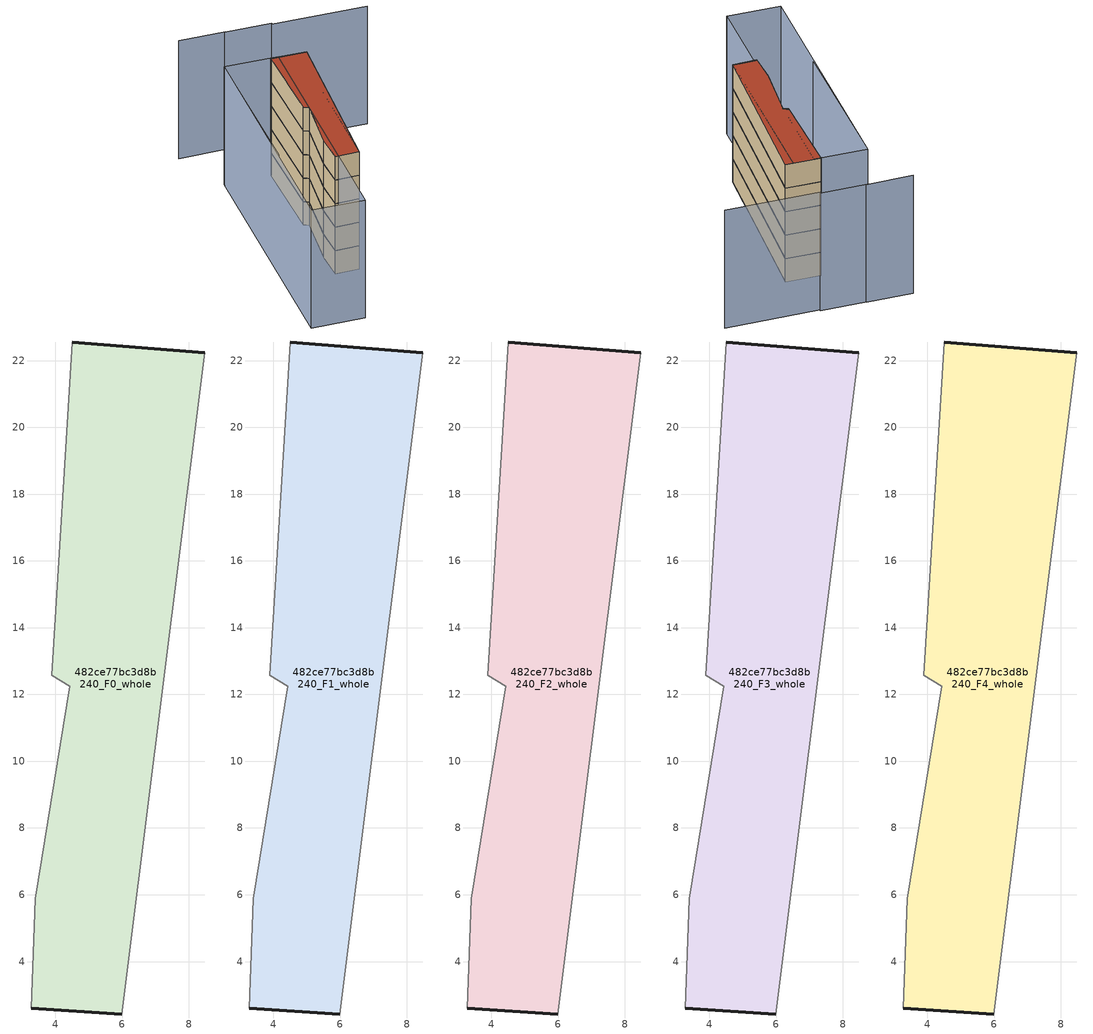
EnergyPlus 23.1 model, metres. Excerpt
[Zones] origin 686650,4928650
482ce77bc3d8b240_F0_whole
 floor ground (EU_floor_Construction): 5.99,2.43 8.48,22.24 4.5,22.56 3.89,12.57 4.44,12.25 3.4,5.88 3.27,2.6 z0
 wall outside (EU_wall_Construction): 4.5,22.56 8.48,22.24 / 5.99,2.43 3.27,2.6 z0:3
 wall adiabatic (EU_wall_Construction): 8.48,22.24 5.99,2.43 / 3.27,2.6 3.4,5.88 4.44,12.25 3.89,12.57 4.5,22.56 z0:3
482ce77bc3d8b240_F1_whole
 floor to 482ce77bc3d8b240_F0_whole (EU_floor_Construction): 5.99,2.43 8.48,22.24 4.5,22.56 3.89,12.57 4.44,12.25 3.4,5.88 3.27,2.6 z3
 wall outside (EU_wall_Construction): 4.5,22.56 8.48,22.24 / 5.99,2.43 3.27,2.6 z3:6
 wall adiabatic (EU_wall_Construction): 8.48,22.24 5.99,2.43 / 3.27,2.6 3.4,5.88 4.44,12.25 3.89,12.57 4.5,22.56 z3:6
482ce77bc3d8b240_F2_whole
 floor to 482ce77bc3d8b240_F1_whole (EU_floor_Construction): 5.99,2.43 8.48,22.24 4.5,22.56 3.89,12.57 4.44,12.25 3.4,5.88 3.27,2.6 z6
 wall outside (EU_wall_Construction): 4.5,22.56 8.48,22.24 / 5.99,2.43 3.27,2.6 z6:9
 wall adiabatic (EU_wall_Construction): 8.48,22.24 5.99,2.43 / 3.27,2.6 3.4,5.88 4.44,12.25 3.89,12.57 4.5,22.56 z6:9
482ce77bc3d8b240_F3_whole
 floor to 482ce77bc3d8b240_F2_whole (EU_floor_Construction): 5.99,2.43 8.48,22.24 4.5,22.56 3.89,12.57 4.44,12.25 3.4,5.88 3.27,2.6 z9
 wall outside (EU_wall_Construction): 4.5,22.56 8.48,22.24 / 5.99,2.43 3.27,2.6 z9:12
 wall adiabatic (EU_wall_Construction): 8.48,22.24 5.99,2.43 / 3.27,2.6 3.4,5.88 4.44,12.25 3.89,12.57 4.5,22.56 z9:12
482ce77bc3d8b240_F4_whole
 floor to 482ce77bc3d8b240_F3_whole (EU_floor_Construction): 5.99,2.43 8.48,22.24 4.5,22.56 3.89,12.57 4.44,12.25 3.4,5.88 3.27,2.6 z12
 wall outside (EU_wall_Construction): 4.5,22.56 8.48,22.24 / 5.99,2.43 3.27,2.6 z12:15
 wall adiabatic (EU_wall_Construction): 8.48,22.24 5.99,2.43 / 3.27,2.6 3.4,5.88 4.44,12.25 3.89,12.57 4.5,22.56 z12:15
 roof outside (EU_roof_Construction): 8.48,22.24 5.99,2.43 3.27,2.6 3.4,5.88 4.44,12.25 3.89,12.57 4.5,22.56 z15
shading: 5.99,2.43 7.62,22.31 / -0.69,22.97 -2.08,5.29 / 7.23,28.66 1.98,29.07 / 2.15,29.13 -3.18,29.51 / 17.88,27.67 7.17,28.49 / -3.13,-5.85 -0.69,23 / -0.69,23 5.3,22.49 / 5.3,22.49 2.87,-6.35 / 2.87,-6.35 -3.13,-5.85 z0:15
[Building]
EU S2 Campaign: North Axis=0; Terrain=City; Solar Distribution=FullExterior
[Site:Location]
Bologna: Latitude=44.5; Longitude=11.25; Time Zone=1; Elevation=37
[SizingPeriod:WeatherFileDays]
AnnualSizingPeriod: Begin Month=1; Begin Day of Month=1; End Month=12; End Day of Month=31; Day of Week for Start Day=Monday; Use Weather File Daylight Saving Period=No; Use Weather File Rain and Snow Indicators=No
[MATERIAL]
EU_InternalMass_Material: Roughness=MediumRough; Thickness=0.1; Conductivity=1; Density=1800; Specific Heat=900; Thermal Absorptance=0.9; Solar Absorptance=0.7; Visible Absorptance=0.7
[MATERIAL:NOMASS] Roughness=MediumRough; Thermal Absorptance=0.9; Solar Absorptance=0.7; Visible Absorptance=0.7
Name | Thermal Resistance
EU_wall_NoMass | 0.905828
EU_roof_NoMass | 0.37593
EU_floor_NoMass | 0.67114
[CONSTRUCTION]
EU_wall_Construction: EU_wall_NoMass
EU_roof_Construction: EU_roof_NoMass
EU_floor_Construction: EU_floor_NoMass
EU_InternalMass_Construction: EU_InternalMass_Material
[ZONE] Type=1; Multiplier=1; Ceiling Height=autocalculate; Floor Area=autocalculate; Part of Total Floor Area=Yes
Name | Volume
482ce77bc3d8b240_F0_whole | 196.228
482ce77bc3d8b240_F1_whole; 482ce77bc3d8b240_F2_whole; 482ce77bc3d8b240_F3_whole; 482ce77bc3d8b240_F4_whole | 196.229
[INTERNALMASS] Construction=EU_InternalMass_Construction; Surface Area=65.4096
Name | Zone or ZoneList
482ce77bc3d8b240_F0_whole_EU_InternalMass | 482ce77bc3d8b240_F0_whole
482ce77bc3d8b240_F1_whole_EU_InternalMass | 482ce77bc3d8b240_F1_whole
482ce77bc3d8b240_F2_whole_EU_InternalMass | 482ce77bc3d8b240_F2_whole
482ce77bc3d8b240_F3_whole_EU_InternalMass | 482ce77bc3d8b240_F3_whole
482ce77bc3d8b240_F4_whole_EU_InternalMass | 482ce77bc3d8b240_F4_whole
[OTHEREQUIPMENT] Fuel Type=Electricity; Design Level Calculation Method=Watts/Area; Power per Zone Floor Area=1; Fraction Latent=0; Fraction Radiant=0; Fraction Lost=0; Carbon Dioxide Generation Rate=0; EndUse Subcategory=EU_Step8_InternalGains
Name | Zone or ZoneList or Space or SpaceList | Schedule
EU_Step8_InternalGain_482ce77bc3d8b240_F0_whole_f000 | 482ce77bc3d8b240_F0_whole | EU_Step8_GainSchedule_482ce77bc3d8b240_F0_whole_f000
EU_Step8_InternalGain_482ce77bc3d8b240_F1_whole_f000 | 482ce77bc3d8b240_F1_whole | EU_Step8_GainSchedule_482ce77bc3d8b240_F1_whole_f000
EU_Step8_InternalGain_482ce77bc3d8b240_F2_whole_f000 | 482ce77bc3d8b240_F2_whole | EU_Step8_GainSchedule_482ce77bc3d8b240_F2_whole_f000
EU_Step8_InternalGain_482ce77bc3d8b240_F3_whole_f000 | 482ce77bc3d8b240_F3_whole | EU_Step8_GainSchedule_482ce77bc3d8b240_F3_whole_f000
EU_Step8_InternalGain_482ce77bc3d8b240_F4_whole_f000 | 482ce77bc3d8b240_F4_whole | EU_Step8_GainSchedule_482ce77bc3d8b240_F4_whole_f000
[ZONEVENTILATION:DESIGNFLOWRATE] Schedule=EU_AlwaysOn; Design Flow Rate Calculation Method=AirChanges/Hour; Air Changes per Hour=0.73129; Ventilation Type=Natural; Fan Pressure Rise=0; Fan Total Efficiency=1; Constant Term Coefficient=1; Temperature Term Coefficient=0; Velocity Term Coefficient=0; Velocity Squared Term Coefficient=0; Minimum Indoor Temperature=-100; Maximum Indoor Temperature=100; Delta Temperature=-100; Minimum Outdoor Temperature=-100; Maximum Outdoor Temperature=100; Maximum Wind Speed=40
Name | Zone or ZoneList or Space or SpaceList
EU_ConstantAir_482ce77bc3d8b240_F0_whole | 482ce77bc3d8b240_F0_whole
EU_ConstantAir_482ce77bc3d8b240_F1_whole | 482ce77bc3d8b240_F1_whole
EU_ConstantAir_482ce77bc3d8b240_F2_whole | 482ce77bc3d8b240_F2_whole
EU_ConstantAir_482ce77bc3d8b240_F3_whole | 482ce77bc3d8b240_F3_whole
EU_ConstantAir_482ce77bc3d8b240_F4_whole | 482ce77bc3d8b240_F4_whole
[HVACTEMPLATE:THERMOSTAT] Constant Heating Setpoint=20; Constant Cooling Setpoint=50
EU_HeatOnly_482ce77bc3d8b240_F0_whole; EU_HeatOnly_482ce77bc3d8b240_F1_whole; EU_HeatOnly_482ce77bc3d8b240_F2_whole; EU_HeatOnly_482ce77bc3d8b240_F3_whole; EU_HeatOnly_482ce77bc3d8b240_F4_whole
[HVACTEMPLATE:ZONE:IDEALLOADSAIRSYSTEM] System Availability Schedule=EU_AlwaysOn; Maximum Heating Supply Air Temperature=50; Minimum Cooling Supply Air Temperature=13; Maximum Heating Supply Air Humidity Ratio=0.0156; Minimum Cooling Supply Air Humidity Ratio=0.0077; Heating Limit=NoLimit; Cooling Limit=NoLimit; Heating Availability Schedule=EU_AlwaysOn; Cooling Availability Schedule=EU_CoolingOff; Dehumidification Control Type=ConstantSensibleHeatRatio; Cooling Sensible Heat Ratio=0.7; Dehumidification Setpoint=60; Humidification Control Type=None; Humidification Setpoint=30; Outdoor Air Method=None; Outdoor Air Flow Rate per Person=0.00944; Outdoor Air Flow Rate per Zone Floor Area=0; Outdoor Air Flow Rate per Zone=0; Demand Controlled Ventilation Type=None; Outdoor Air Economizer Type=NoEconomizer; Heat Recovery Type=None; Sensible Heat Recovery Effectiveness=0.7; Latent Heat Recovery Effectiveness=0.65
Name | Template Thermostat
482ce77bc3d8b240_F0_whole | EU_HeatOnly_482ce77bc3d8b240_F0_whole
482ce77bc3d8b240_F1_whole | EU_HeatOnly_482ce77bc3d8b240_F1_whole
482ce77bc3d8b240_F2_whole | EU_HeatOnly_482ce77bc3d8b240_F2_whole
482ce77bc3d8b240_F3_whole | EU_HeatOnly_482ce77bc3d8b240_F3_whole
482ce77bc3d8b240_F4_whole | EU_HeatOnly_482ce77bc3d8b240_F4_whole
[SIZING:ZONE] Zone Cooling Design Supply Air Temperature Input Method=SupplyAirTemperature; Zone Cooling Design Supply Air Temperature=13; Zone Heating Design Supply Air Temperature Input Method=SupplyAirTemperature; Zone Heating Design Supply Air Temperature=50; Zone Cooling Design Supply Air Humidity Ratio=0.008; Zone Heating Design Supply Air Humidity Ratio=0.008; Cooling Design Air Flow Method=DesignDay; Cooling Design Air Flow Rate=0; Cooling Minimum Air Flow per Zone Floor Area=0.000762; Cooling Minimum Air Flow=0; Cooling Minimum Air Flow Fraction=0.2; Heating Design Air Flow Method=DesignDay; Heating Design Air Flow Rate=0; Heating Maximum Air Flow per Zone Floor Area=0.002032; Heating Maximum Air Flow=0.141576; Heating Maximum Air Flow Fraction=0.3; Account for Dedicated Outdoor Air System=No; Dedicated Outdoor Air System Control Strategy=NeutralSupplyAir; Dedicated Outdoor Air Low Setpoint Temperature for Design=autosize; Dedicated Outdoor Air High Setpoint Temperature for Design=autosize; Zone Load Sizing Method=Sensible Load Only No Latent Load; Zone Latent Cooling Design Supply Air Humidity Ratio Input Method=HumidityRatioDifference; Zone Cooling Design Supply Air Humidity Ratio Difference=0.005; Zone Latent Heating Design Supply Air Humidity Ratio Input Method=HumidityRatioDifference; Zone Humidification Design Supply Air Humidity Ratio Difference=0.005
482ce77bc3d8b240_F0_whole; 482ce77bc3d8b240_F1_whole; 482ce77bc3d8b240_F2_whole; 482ce77bc3d8b240_F3_whole; 482ce77bc3d8b240_F4_whole
[SCHEDULE:CONSTANT]
Name | Hourly Value
EU_AlwaysOn | 1
EU_CoolingOff | 0
[SCHEDULE:FILE] Column Number=1; Rows to Skip at Top=0; Number of Hours of Data=8760; Column Separator=Comma; Interpolate to Timestep=No; Minutes per Item=60; Adjust Schedule for Daylight Savings=Yes
Name | File
EU_Step8_GainSchedule_482ce77bc3d8b240_F0_whole_f000 | ../../schedules/482ce77bc3d8b240/482ce77bc3d8b240_F0_whole_f000_gain.csv
EU_Step8_GainSchedule_482ce77bc3d8b240_F1_whole_f000 | ../../schedules/482ce77bc3d8b240/482ce77bc3d8b240_F1_whole_f000_gain.csv
EU_Step8_GainSchedule_482ce77bc3d8b240_F2_whole_f000 | ../../schedules/482ce77bc3d8b240/482ce77bc3d8b240_F2_whole_f000_gain.csv
EU_Step8_GainSchedule_482ce77bc3d8b240_F3_whole_f000 | ../../schedules/482ce77bc3d8b240/482ce77bc3d8b240_F3_whole_f000_gain.csv
EU_Step8_GainSchedule_482ce77bc3d8b240_F4_whole_f000 | ../../schedules/482ce77bc3d8b240/482ce77bc3d8b240_F4_whole_f000_gain.csv
